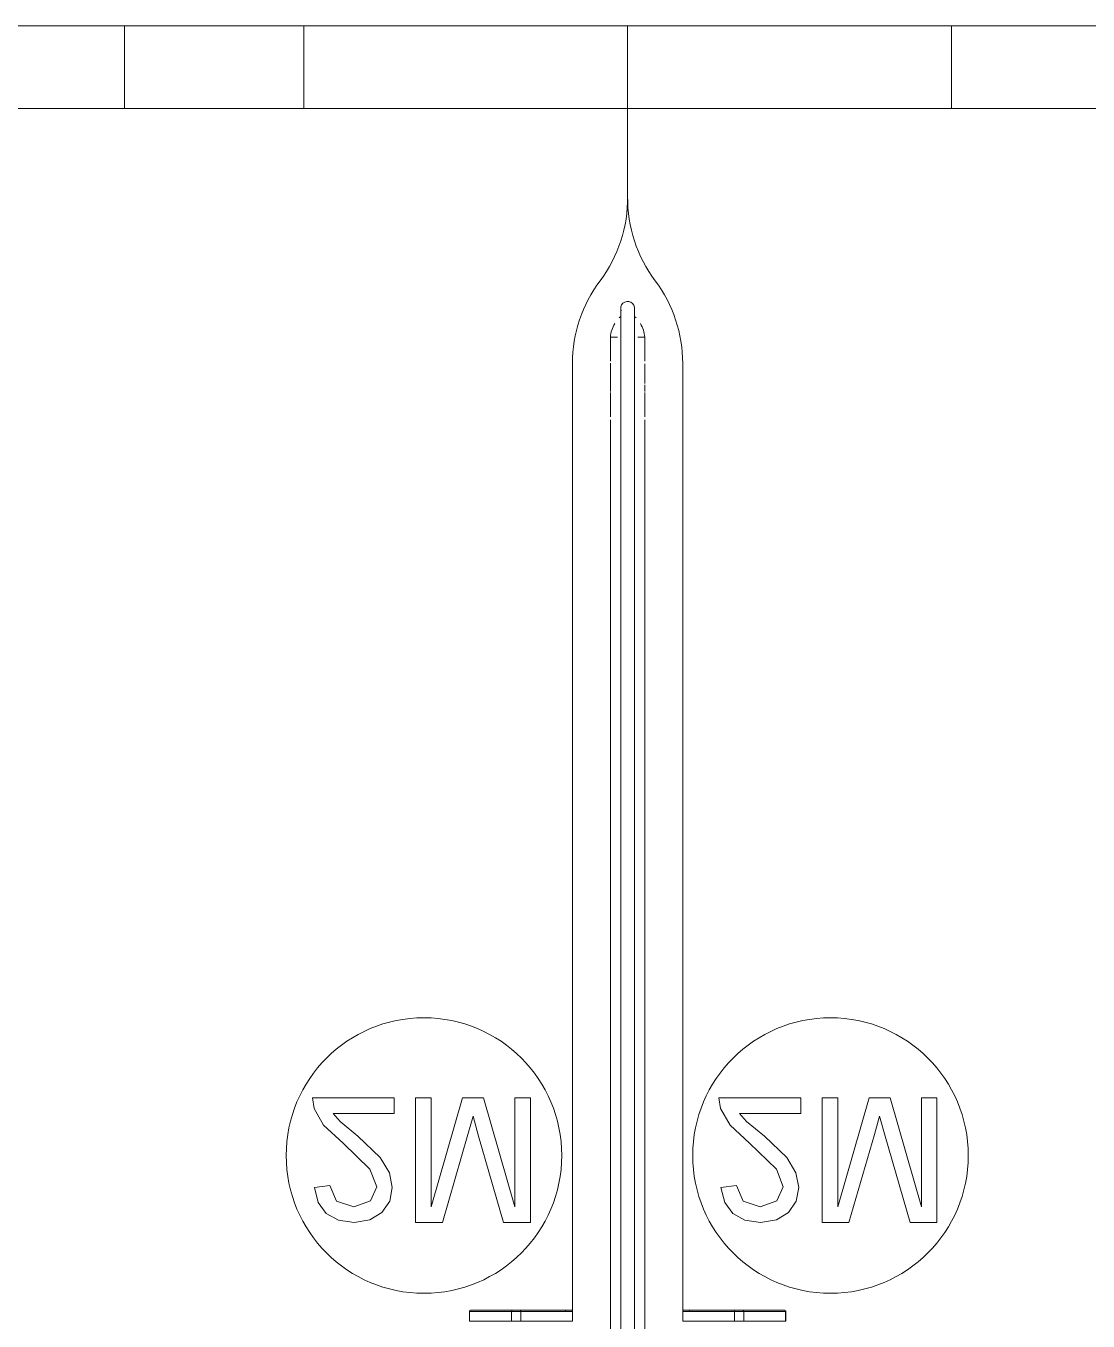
# Model space of a CAD drawing. Header units: millimetres. Extents: x 155927 to 317870, y -36033 to 97293.
# Drawn here: x 184682 to 185453, y 11246 to 12186 of the extents above; entities that cross this region are included whole.
import ezdxf

# ---------------------------------------------------------------- set-up
doc = ezdxf.new("R2010")
doc.units = ezdxf.units.MM
doc.header["$MEASUREMENT"] = 0
doc.layers.add('I-FURN', color=8, linetype='CONTINUOUS', lineweight=9)

msp = doc.modelspace()

# ---------------------------------------------------------------- linework, layer by layer
at = {"layer": 'I-FURN'}
for p, q in [((185118.81, 12185.82), (184318.81, 12185.82)), ((184318.81, 12185.82), (185118.81, 12185.82)), ((184318.81, 12185.82), (184753.81, 12185.82)), ((185878.81, 12185.82), (184358.81, 12185.82)), ((184753.81, 12185.82), (184883.81, 12185.82)), ((184753.81, 12125.82), (184753.81, 12185.82)), ((184753.81, 12125.82), (184753.81, 12185.82)), ((184883.81, 12185.82), (185353.81, 12185.82)), ((184883.81, 12125.82), (184883.81, 12185.82)), ((184883.81, 12125.82), (184883.81, 12185.82)), ((185118.81, 12061.92), (185118.81, 12185.82)), ((185118.81, 12185.82), (185118.81, 12061.92)), ((185118.81, 12185.82), (185118.81, 12061.92)), ((185918.81, 12185.82), (185118.81, 12185.82)), ((185118.81, 12185.82), (185918.81, 12185.82)), ((185118.81, 12061.92), (185118.81, 12185.82)), ((185353.81, 12185.82), (185484.18, 12185.82)), ((185353.81, 12125.82), (185353.81, 12185.82)), ((185353.81, 12125.82), (185353.81, 12185.82)), ((184753.81, 12125.82), (184318.81, 12125.82)), ((184358.81, 12125.82), (185878.81, 12125.82)), ((184883.81, 12125.82), (184753.81, 12125.82)), ((185353.81, 12125.82), (184883.81, 12125.82)), ((185484.18, 12125.82), (185353.81, 12125.82)), ((185113.81, 11980.82), (185113.81, 11980.75)), ((185113.81, 11980.75), (185113.81, 11980.56)), ((185113.81, 11980.56), (185113.81, 11980.23)), ((185113.81, 11980.23), (185113.81, 11979.78)), ((185113.81, 11979.78), (185113.81, 11979.2)), ((185113.81, 11979.2), (185113.81, 11978.5)), ((185113.81, 11978.5), (185113.81, 11977.66)), ((185123.81, 11980.81), (185123.81, 11980.82)), ((185123.81, 11980.71), (185123.81, 11980.81)), ((185123.81, 11980.48), (185123.81, 11980.71)), ((185123.81, 11980.12), (185123.81, 11980.48)), ((185123.81, 11979.64), (185123.81, 11980.12)), ((185123.81, 11979.02), (185123.81, 11979.64)), ((185123.81, 11978.28), (185123.81, 11979.02)), ((185123.81, 11977.42), (185123.81, 11978.28)), ((185113.81, 11977.66), (185113.81, 11976.71)), ((185113.81, 11976.71), (185113.81, 11975.63)), ((185113.81, 11975.63), (185113.81, 11974.43)), ((185113.81, 11974.43), (185113.81, 11973.11)), ((185113.81, 11973.11), (185113.81, 11971.67)), ((185113.81, 11971.67), (185113.81, 11970.12)), ((185113.81, 11970.12), (185113.81, 11968.46)), ((185123.81, 11976.43), (185123.81, 11977.42)), ((185123.81, 11975.32), (185123.81, 11976.43)), ((185123.81, 11974.08), (185123.81, 11975.32)), ((185123.81, 11972.73), (185123.81, 11974.08)), ((185123.81, 11971.26), (185123.81, 11972.73)), ((185123.81, 11969.68), (185123.81, 11971.26)), ((185123.81, 11967.99), (185123.81, 11969.68)), ((185111.55, 11959.91), (185106.31, 11959.91)), ((185106.31, 11942.33), (185106.31, 11959.91)), ((185113.81, 11968.46), (185113.81, 11966.68)), ((185113.81, 11966.68), (185113.81, 11964.8)), ((185113.81, 11964.8), (185113.81, 11962.82)), ((185113.81, 11962.82), (185113.81, 11960.73)), ((185113.81, 11960.73), (185113.81, 11958.55)), ((185123.81, 11966.19), (185123.81, 11967.99)), ((185123.81, 11964.28), (185123.81, 11966.19)), ((185123.81, 11962.27), (185123.81, 11964.28)), ((185123.81, 11960.15), (185123.81, 11962.27)), ((185123.81, 11957.95), (185123.81, 11960.15)), ((185131.31, 11959.91), (185126.13, 11959.91)), ((185131.31, 11959.91), (185131.31, 11942.33)), ((185106.28, 11954.27), (185106.28, 11955.34)), ((185113.81, 11958.55), (185113.81, 11956.28)), ((185113.81, 11956.28), (185113.81, 11953.91)), ((185113.81, 11953.91), (185113.81, 11951.46)), ((185113.81, 11951.46), (185113.81, 11948.92)), ((185123.81, 11955.65), (185123.81, 11957.95)), ((185123.81, 11953.26), (185123.81, 11955.65)), ((185123.81, 11950.78), (185123.81, 11953.26)), ((185123.81, 11948.22), (185123.81, 11950.78)), ((185131.34, 11955.34), (185131.34, 11954.27)), ((185078.81, 11252.64), (185078.81, 11940.81)), ((185078.81, 11940.81), (185078.81, 11252.64)), ((185106.31, 11925.15), (185106.31, 11941)), ((185113.81, 11948.92), (185113.81, 11946.31)), ((185113.81, 11946.31), (185113.81, 11943.62)), ((185113.81, 11943.62), (185113.81, 11940.86)), ((185113.81, 11940.86), (185113.81, 11938.04)), ((185123.81, 11945.59), (185123.81, 11948.22)), ((185123.81, 11942.88), (185123.81, 11945.59)), ((185123.81, 11940.11), (185123.81, 11942.88)), ((185158.81, 11940.81), (185158.81, 11252.64)), ((185158.81, 11252.64), (185158.81, 11940.81)), ((185113.81, 11938.04), (185113.81, 11935.16)), ((185113.81, 11935.16), (185113.81, 11932.22)), ((185113.81, 11932.22), (185113.81, 11929.22)), ((185123.81, 11937.27), (185123.81, 11940.11)), ((185123.81, 11934.37), (185123.81, 11937.27)), ((185123.81, 11931.41), (185123.81, 11934.37)), ((185123.81, 11928.41), (185123.81, 11931.41)), ((185131.31, 11940.45), (185131.31, 11926.18)), ((185106.28, 11920.4), (185106.28, 11925.29)), ((185113.81, 11929.22), (185113.81, 11926.18)), ((185113.81, 11926.18), (185113.81, 11923.1)), ((185113.81, 11923.1), (185113.81, 11919.99)), ((185123.81, 11925.36), (185123.81, 11928.41)), ((185123.81, 11922.27), (185123.81, 11925.36)), ((185123.81, 11919.14), (185123.81, 11922.27)), ((185131.34, 11925.29), (185131.34, 11920.4)), ((185106.31, 11901.94), (185106.31, 11919.66)), ((185113.81, 11919.99), (185113.81, 11916.83)), ((185113.81, 11916.83), (185113.81, 11913.66)), ((185113.81, 11913.66), (185113.81, 11910.46)), ((185123.81, 11915.98), (185123.81, 11919.14)), ((185123.81, 11912.8), (185123.81, 11915.98)), ((185123.81, 11909.59), (185123.81, 11912.8)), ((185131.31, 11919.66), (185131.31, 11901.94)), ((185113.81, 11910.46), (185113.81, 11907.24)), ((185113.81, 11907.24), (185113.81, 11904.01)), ((185113.81, 11904.01), (185113.81, 11900.78)), ((185123.81, 11906.37), (185123.81, 11909.59)), ((185123.81, 11903.14), (185123.81, 11906.37)), ((185123.81, 11899.91), (185123.81, 11903.14)), ((185106.28, 11061.73), (185106.28, 11899.91)), ((185113.81, 11900.78), (185113.81, 11899.91)), ((185113.81, 11899.91), (185113.81, 11061.73)), ((185123.81, 11061.73), (185123.81, 11899.91)), ((185131.34, 11899.91), (185131.34, 11061.73)), ((184949.42, 11407.67), (184890.09, 11407.67)), ((184890.09, 11407.67), (184891.3, 11399.88)), ((184949.42, 11396.37), (184949.42, 11407.67)), ((184964.96, 11407.67), (184964.96, 11317.26)), ((184976.26, 11407.67), (184964.96, 11407.67)), ((184998.98, 11407.67), (184976.26, 11328.56)), ((184976.26, 11328.56), (184976.26, 11407.67)), ((185014.29, 11407.67), (184998.98, 11407.67)), ((185037.01, 11328.56), (185014.29, 11407.67)), ((185048.31, 11407.67), (185037.01, 11407.67)), ((185037.01, 11407.67), (185037.01, 11328.56)), ((185048.31, 11317.26), (185048.31, 11407.67)), ((185244.42, 11407.67), (185185.09, 11407.67)), ((185185.09, 11407.67), (185186.3, 11399.88)), ((185244.42, 11396.37), (185244.42, 11407.67)), ((185259.96, 11407.67), (185259.96, 11317.26)), ((185271.26, 11407.67), (185259.96, 11407.67)), ((185293.98, 11407.67), (185271.26, 11328.56)), ((185271.26, 11328.56), (185271.26, 11407.67)), ((185309.29, 11407.67), (185293.98, 11407.67)), ((185332.01, 11328.56), (185309.29, 11407.67)), ((185343.31, 11407.67), (185332.01, 11407.67)), ((185332.01, 11407.67), (185332.01, 11328.56)), ((185343.31, 11317.26), (185343.31, 11407.67)), ((184891.3, 11399.88), (184898.17, 11387.88)), ((184910.13, 11390.62), (184905.03, 11396.37)), ((184905.03, 11396.37), (184949.42, 11396.37)), ((185186.3, 11399.88), (185193.17, 11387.88)), ((185205.13, 11390.62), (185200.03, 11396.37)), ((185200.03, 11396.37), (185244.42, 11396.37)), ((184898.17, 11387.88), (184912.32, 11374.78)), ((184923.13, 11379.75), (184910.13, 11390.62)), ((185002.9, 11380.98), (185006.64, 11394.29)), ((185006.64, 11394.29), (185010.67, 11379.88)), ((185193.17, 11387.88), (185207.32, 11374.78)), ((185218.13, 11379.75), (185205.13, 11390.62)), ((185297.9, 11380.98), (185301.64, 11394.29)), ((185301.64, 11394.29), (185305.67, 11379.88)), ((184939.32, 11364.26), (184923.13, 11379.75)), ((184984.41, 11317.26), (185002.9, 11380.98)), ((185010.67, 11379.88), (185028.86, 11317.26)), ((185234.32, 11364.26), (185218.13, 11379.75)), ((185279.41, 11317.26), (185297.9, 11380.98)), ((185305.67, 11379.88), (185323.86, 11317.26)), ((184912.32, 11374.78), (184931.83, 11355.95)), ((185207.32, 11374.78), (185226.83, 11355.95)), ((184946, 11353.18), (184939.32, 11364.26)), ((185241, 11353.18), (185234.32, 11364.26)), ((184931.83, 11355.95), (184936.71, 11343.15)), ((184948.01, 11342.47), (184946, 11353.18)), ((185226.83, 11355.95), (185231.71, 11343.15)), ((185243.01, 11342.47), (185241, 11353.18)), ((184902.8, 11344.1), (184891.5, 11342.69)), ((184891.5, 11342.69), (184894.24, 11331.76)), ((184907.56, 11332.69), (184902.8, 11344.1)), ((184936.71, 11343.15), (184932.11, 11332.79)), ((184946.15, 11332.61), (184948.01, 11342.47)), ((185197.8, 11344.1), (185186.5, 11342.69)), ((185186.5, 11342.69), (185189.24, 11331.76)), ((185202.56, 11332.69), (185197.8, 11344.1)), ((185231.71, 11343.15), (185227.11, 11332.79)), ((185241.15, 11332.61), (185243.01, 11342.47)), ((184894.24, 11331.76), (184900.17, 11323.77)), ((184920.09, 11328.56), (184907.56, 11332.69)), ((184932.11, 11332.79), (184920.09, 11328.56)), ((184940.56, 11324.5), (184946.15, 11332.61)), ((185189.24, 11331.76), (185195.17, 11323.77)), ((185215.09, 11328.56), (185202.56, 11332.69)), ((185227.11, 11332.79), (185215.09, 11328.56)), ((185235.56, 11324.5), (185241.15, 11332.61)), ((184900.17, 11323.77), (184908.97, 11318.89)), ((184931.78, 11319.07), (184940.56, 11324.5)), ((185195.17, 11323.77), (185203.97, 11318.89)), ((185226.78, 11319.07), (185235.56, 11324.5)), ((184908.97, 11318.89), (184920.33, 11317.26)), ((184920.33, 11317.26), (184931.78, 11319.07)), ((184964.96, 11317.26), (184984.41, 11317.26)), ((185028.86, 11317.26), (185048.31, 11317.26)), ((185203.97, 11318.89), (185215.33, 11317.26)), ((185215.33, 11317.26), (185226.78, 11319.07)), ((185259.96, 11317.26), (185279.41, 11317.26)), ((185323.86, 11317.26), (185343.31, 11317.26)), ((185003.98, 11245.64), (185003.98, 11252.64)), ((185004.16, 11252.64), (185003.98, 11252.64)), ((185003.98, 11245.64), (185003.98, 11252.64)), ((185003.98, 11245.64), (185003.98, 11252.64)), ((185004.16, 11245.64), (185003.98, 11245.64)), ((185034.44, 11252.64), (185004.16, 11252.64)), ((185004.16, 11252.64), (185004.16, 11245.64)), ((185034.44, 11245.64), (185004.16, 11245.64)), ((185004.35, 11253.42), (185004.32, 11253.39)), ((185004.98, 11253.64), (185035.26, 11253.64)), ((185004.98, 11253.64), (185035.26, 11253.64)), ((185041.36, 11252.64), (185034.44, 11252.64)), ((185034.44, 11252.64), (185034.44, 11245.64)), ((185041.36, 11245.64), (185034.44, 11245.64)), ((185073.82, 11253.64), (185035.26, 11253.64)), ((185035.26, 11253.64), (185040.79, 11253.64)), ((185040.79, 11253.64), (185077.81, 11253.64)), ((185078.81, 11252.64), (185041.36, 11252.64)), ((185041.36, 11252.64), (185041.36, 11245.64)), ((185078.81, 11245.64), (185041.36, 11245.64)), ((185073.82, 11252.64), (185073.82, 11253.64)), ((185077.81, 11253.64), (185073.82, 11253.64)), ((185077.81, 11253.64), (185077.82, 11253.64)), ((185078.81, 11252.64), (185078.81, 11245.64)), ((185078.82, 11252.64), (185078.82, 11245.64)), ((185158.8, 11245.64), (185158.8, 11252.64)), ((185196.27, 11252.64), (185158.81, 11252.64)), ((185158.81, 11252.64), (185158.81, 11245.64)), ((185196.27, 11245.64), (185158.81, 11245.64)), ((185163.8, 11253.64), (185159.81, 11253.64)), ((185159.81, 11253.64), (185196.84, 11253.64)), ((185163.8, 11253.64), (185163.8, 11252.64)), ((185202.37, 11253.64), (185163.8, 11253.64)), ((185203.19, 11252.64), (185196.27, 11252.64)), ((185196.27, 11252.64), (185196.27, 11245.64)), ((185203.19, 11245.64), (185196.27, 11245.64)), ((185196.84, 11253.64), (185202.37, 11253.64)), ((185202.37, 11253.64), (185232.65, 11253.64)), ((185202.37, 11253.64), (185232.65, 11253.64)), ((185233.47, 11252.64), (185203.19, 11252.64)), ((185203.19, 11252.64), (185203.19, 11245.64)), ((185233.47, 11245.64), (185203.19, 11245.64)), ((185233.32, 11253.38), (185233.29, 11253.41)), ((185233.65, 11252.64), (185233.47, 11252.64)), ((185233.47, 11252.64), (185233.47, 11245.64)), ((185233.65, 11245.64), (185233.47, 11245.64)), ((185233.65, 11252.64), (185233.65, 11245.64)), ((185233.65, 11252.64), (185233.65, 11245.64)), ((185233.65, 11245.64), (185233.65, 11252.64))]:
    msp.add_line(p, q, dxfattribs=at)
at = {"layer": 'I-FURN', "flags": 128}
for points in [[(185004.11, 11253.15), (185004.09, 11253.11), (185004.08, 11253.08), (185004.06, 11253.04), (185004.04, 11253), (185004.03, 11252.96), (185004.02, 11252.93), (185004.01, 11252.89), (185004, 11252.85), (185003.99, 11252.81), (185003.98, 11252.77), (185003.98, 11252.73), (185003.98, 11252.69), (185003.98, 11252.65), (185003.98, 11252.64)], [(185035.26, 11253.64), (185035.35, 11253.64), (185035.45, 11253.64), (185035.55, 11253.64), (185035.66, 11253.64), (185035.78, 11253.64), (185035.89, 11253.64), (185036.02, 11253.64), (185036.14, 11253.64), (185036.27, 11253.64), (185036.41, 11253.64), (185036.54, 11253.64), (185036.68, 11253.64), (185036.83, 11253.64), (185036.97, 11253.64), (185037.12, 11253.64), (185037.27, 11253.64), (185037.43, 11253.64), (185037.58, 11253.64), (185037.74, 11253.64), (185037.89, 11253.64), (185038.05, 11253.64), (185038.21, 11253.64), (185038.37, 11253.64), (185038.53, 11253.64), (185038.69, 11253.64), (185038.85, 11253.64), (185039.01, 11253.64), (185039.17, 11253.64), (185039.33, 11253.64), (185039.48, 11253.64), (185039.64, 11253.64), (185039.79, 11253.64), (185039.94, 11253.64), (185040.09, 11253.64), (185040.24, 11253.64), (185040.38, 11253.64), (185040.52, 11253.64), (185040.66, 11253.64), (185040.79, 11253.64)], [(185040.79, 11253.64), (185043.57, 11253.64), (185046.27, 11253.64), (185048.88, 11253.64), (185051.41, 11253.64), (185053.83, 11253.64), (185056.17, 11253.64), (185058.39, 11253.64), (185060.52, 11253.64), (185062.53, 11253.64), (185064.44, 11253.64), (185066.22, 11253.64), (185067.89, 11253.64), (185069.44, 11253.64), (185070.87, 11253.64), (185072.17, 11253.64), (185073.35, 11253.64), (185074.39, 11253.64), (185075.3, 11253.64), (185076.09, 11253.64), (185076.73, 11253.64), (185077.25, 11253.64), (185077.62, 11253.64), (185077.81, 11253.64)], [(185077.82, 11253.64), (185077.82, 11253.64), (185077.81, 11253.64), (185077.79, 11253.64), (185077.77, 11253.64), (185077.74, 11253.64), (185077.71, 11253.64), (185077.67, 11253.64), (185077.62, 11253.64), (185077.57, 11253.64), (185077.51, 11253.64), (185077.44, 11253.64), (185077.37, 11253.64), (185077.29, 11253.64), (185077.21, 11253.64), (185077.12, 11253.64), (185077.03, 11253.64), (185076.93, 11253.64), (185076.83, 11253.64), (185076.72, 11253.64), (185076.61, 11253.64), (185076.49, 11253.64), (185076.37, 11253.64), (185076.25, 11253.64), (185076.12, 11253.64), (185075.98, 11253.64), (185075.85, 11253.64), (185075.71, 11253.64), (185075.57, 11253.64), (185075.42, 11253.64), (185075.27, 11253.64), (185075.12, 11253.64), (185074.97, 11253.64), (185074.81, 11253.64), (185074.66, 11253.64), (185074.5, 11253.64), (185074.34, 11253.64), (185074.18, 11253.64), (185074.03, 11253.64), (185073.87, 11253.64), (185073.82, 11253.64)], [(185078.82, 11252.64), (185078.82, 11252.68), (185078.82, 11252.72), (185078.82, 11252.76), (185078.81, 11252.8), (185078.8, 11252.84), (185078.79, 11252.88), (185078.78, 11252.92), (185078.77, 11252.95), (185078.76, 11252.99), (185078.74, 11253.03), (185078.73, 11253.07), (185078.71, 11253.1), (185078.69, 11253.14), (185078.67, 11253.17), (185078.65, 11253.2), (185078.62, 11253.24), (185078.6, 11253.27), (185078.57, 11253.3), (185078.55, 11253.33), (185078.52, 11253.36), (185078.49, 11253.38), (185078.46, 11253.41), (185078.43, 11253.44), (185078.4, 11253.46), (185078.36, 11253.48), (185078.33, 11253.5), (185078.29, 11253.52), (185078.26, 11253.54), (185078.22, 11253.56), (185078.18, 11253.57), (185078.15, 11253.59), (185078.11, 11253.6), (185078.07, 11253.61), (185078.03, 11253.62), (185077.99, 11253.63), (185077.95, 11253.63), (185077.91, 11253.64), (185077.87, 11253.64), (185077.83, 11253.64), (185077.82, 11253.64)], [(185159.8, 11253.64), (185159.76, 11253.64), (185159.72, 11253.64), (185159.68, 11253.63), (185159.64, 11253.63), (185159.6, 11253.62), (185159.57, 11253.61), (185159.53, 11253.6), (185159.49, 11253.59), (185159.45, 11253.58), (185159.41, 11253.56), (185159.38, 11253.54), (185159.34, 11253.53), (185159.31, 11253.51), (185159.27, 11253.49), (185159.24, 11253.47), (185159.21, 11253.44), (185159.17, 11253.42), (185159.14, 11253.39), (185159.11, 11253.36), (185159.09, 11253.34), (185159.06, 11253.31), (185159.03, 11253.28), (185159.01, 11253.25), (185158.98, 11253.21), (185158.96, 11253.18), (185158.94, 11253.15), (185158.92, 11253.11), (185158.9, 11253.08), (185158.89, 11253.04), (185158.87, 11253), (185158.86, 11252.96), (185158.85, 11252.93), (185158.83, 11252.89), (185158.83, 11252.85), (185158.82, 11252.81), (185158.81, 11252.77), (185158.81, 11252.73), (185158.8, 11252.69), (185158.8, 11252.65), (185158.8, 11252.64)], [(185163.8, 11253.64), (185163.64, 11253.64), (185163.48, 11253.64), (185163.32, 11253.64), (185163.17, 11253.64), (185163.01, 11253.64), (185162.85, 11253.64), (185162.7, 11253.64), (185162.55, 11253.64), (185162.39, 11253.64), (185162.25, 11253.64), (185162.1, 11253.64), (185161.96, 11253.64), (185161.82, 11253.64), (185161.68, 11253.64), (185161.54, 11253.64), (185161.41, 11253.64), (185161.29, 11253.64), (185161.17, 11253.64), (185161.05, 11253.64), (185160.93, 11253.64), (185160.82, 11253.64), (185160.72, 11253.64), (185160.62, 11253.64), (185160.53, 11253.64), (185160.44, 11253.64), (185160.35, 11253.64), (185160.28, 11253.64), (185160.2, 11253.64), (185160.14, 11253.64), (185160.08, 11253.64), (185160.02, 11253.64), (185159.97, 11253.64), (185159.93, 11253.64), (185159.89, 11253.64), (185159.86, 11253.64), (185159.84, 11253.64), (185159.82, 11253.64), (185159.81, 11253.64), (185159.8, 11253.64)], [(185159.8, 11253.64), (185159.81, 11253.64), (185159.81, 11253.64)], [(185159.81, 11253.64), (185160.09, 11253.64), (185160.5, 11253.64), (185161.05, 11253.64), (185161.74, 11253.64), (185162.55, 11253.64), (185163.5, 11253.64), (185164.58, 11253.64), (185165.79, 11253.64), (185167.12, 11253.64), (185168.58, 11253.64), (185170.17, 11253.64), (185171.87, 11253.64), (185173.69, 11253.64), (185175.62, 11253.64), (185177.66, 11253.64), (185179.82, 11253.64), (185182.07, 11253.64), (185184.43, 11253.64), (185186.88, 11253.64), (185189.43, 11253.64), (185192.07, 11253.64), (185194.79, 11253.64), (185196.84, 11253.64)], [(185196.84, 11253.64), (185196.97, 11253.64), (185197.11, 11253.64), (185197.25, 11253.64), (185197.39, 11253.64), (185197.54, 11253.64), (185197.68, 11253.64), (185197.84, 11253.64), (185197.99, 11253.64), (185198.14, 11253.64), (185198.3, 11253.64), (185198.46, 11253.64), (185198.61, 11253.64), (185198.77, 11253.64), (185198.93, 11253.64), (185199.09, 11253.64), (185199.25, 11253.64), (185199.41, 11253.64), (185199.57, 11253.64), (185199.73, 11253.64), (185199.89, 11253.64), (185200.04, 11253.64), (185200.2, 11253.64), (185200.35, 11253.64), (185200.5, 11253.64), (185200.65, 11253.64), (185200.8, 11253.64), (185200.94, 11253.64), (185201.08, 11253.64), (185201.22, 11253.64), (185201.35, 11253.64), (185201.48, 11253.64), (185201.61, 11253.64), (185201.73, 11253.64), (185201.85, 11253.64), (185201.96, 11253.64), (185202.07, 11253.64), (185202.18, 11253.64), (185202.28, 11253.64), (185202.37, 11253.64)], [(185233.65, 11252.64), (185233.65, 11252.68), (185233.65, 11252.72), (185233.64, 11252.76), (185233.64, 11252.8), (185233.63, 11252.84), (185233.62, 11252.88), (185233.61, 11252.92), (185233.6, 11252.95), (185233.59, 11252.99), (185233.57, 11253.03), (185233.55, 11253.07), (185233.54, 11253.1), (185233.52, 11253.14)]]:
    msp.add_lwpolyline(points, dxfattribs=at)
at = {"layer": 'I-FURN'}
for centre, radius, start, end in [((185018.79, 12060.83), 100.03, 323.1301, 0.62561), ((185018.79, 12060.83), 100.03, 323.1301, 0.62561), ((185218.84, 12060.83), 100.03, 179.37439, 216.8699), ((185218.84, 12060.83), 100.03, 179.37439, 216.8699), ((185178.81, 11940.81), 100, 143.1301, 180), ((185178.81, 11940.81), 100, 143.1301, 180), ((185058.81, 11940.81), 100, 0, 36.8699), ((185058.81, 11940.81), 100, 0, 36.8699), ((185118.81, 11980.82), 5, 353.08481, 201.82522), ((185129.77, 11957.57), 23.6, 149.14362, 174.33362), ((185118.81, 11967.96), 8.51, 125.54054, 136.54863), ((185118.81, 11967.96), 8.51, 43.45137, 54.45946), ((185107.85, 11957.57), 23.6, 5.66638, 30.85638), ((184971.03, 11365.8), 100, 0, 180), ((185266.03, 11365.8), 100, 0, 180), ((184971.03, 11365.8), 100, 180, 0), ((185266.03, 11365.8), 100, 180, 0), ((185004.98, 11252.64), 1, 90, 105.35218), ((185232.65, 11252.64), 1, 74.64782, 90)]:
    msp.add_arc(centre, radius, start, end, dxfattribs=at)
at = {"layer": 'I-FURN', "extrusion": (0, 0, -1)}
for centre, major_axis, ratio, start_param, end_param in [((185004.98, 11252.64), (0, 1), 0.819152, 4.712389, 6.283185), ((185035.26, 11252.64), (0, 1), 0.819152, 4.712389, 6.283185), ((185040.79, 11252.64), (0, 1), 0.56467, 0, 1.570796), ((185077.81, 11252.64), (0, 1), 0.998113, 0, 1.570796), ((185159.81, 11252.64), (0, -1), 0.998113, 1.570796, 3.141593), ((185196.84, 11252.64), (0, -1), 0.56467, 1.570796, 3.141593), ((185202.37, 11252.64), (0, -1), 0.819152, 3.141593, 4.712389), ((185232.65, 11252.64), (0, 1), 0.819152, 0, 1.570796)]:
    msp.add_ellipse(centre, major_axis=major_axis, ratio=ratio, start_param=start_param, end_param=end_param, dxfattribs=at)

doc.saveas('drawing.dxf')
